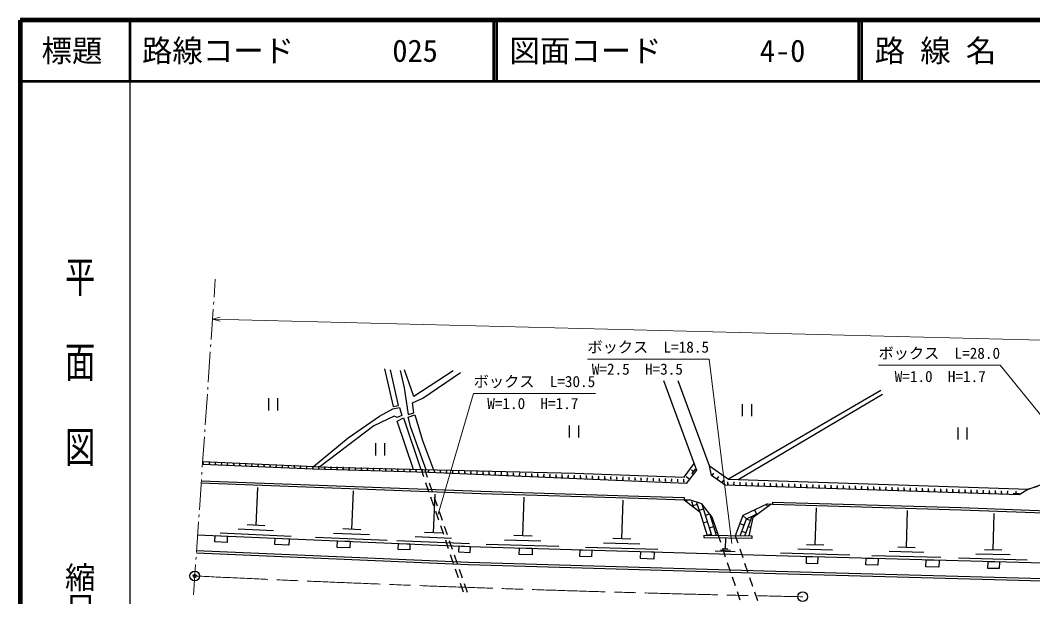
# Model space of a CAD drawing. Units: millimetres, scale not verified. Extents: x 40000 to 680000, y 20000 to 380000.
# Drawn here: x 40000 to 206367, y 285321 to 380000 of the extents above; entities that cross this region are included whole.
import ezdxf
from ezdxf.enums import TextEntityAlignment as Align

# ---------------------------------------------------------------- set-up
doc = ezdxf.new("R2010")
doc.units = ezdxf.units.MM
doc.header["$LTSCALE"] = 1000
doc.header["$PDMODE"] = 32
doc.header["$PDSIZE"] = 500
doc.linetypes.add('CHAIN', pattern=[18.5, 12, -1.5, 3.5, -1.5])
for name, color, linetype, lineweight in [('M-BGD', 7, 'Continuous', 25), ('M-BMK', 2, 'CHAIN', 13), ('M-BMK-HTXT', 7, 'Continuous', 13), ('M-BMK-SRVR', 3, 'Continuous', 25), ('M-STR-HTXT', 7, 'Continuous', 13), ('M-TTL', 2, 'Continuous', 140), ('M-TTL-BAND', 7, 'Continuous', 25), ('M-TTL-LINE', 7, 'Continuous', 50)]:
    doc.layers.add(name, color=color, linetype=linetype, lineweight=lineweight)
doc.layers.add('M-OTRS', color=6, linetype='Continuous')
doc.layers.add('M-TTL-TXT', color=7, linetype='Continuous')
doc.styles.add('@ＭＳ ゴシック', font='')
doc.styles.add('ＭＳ ゴシック', font='')
doc.styles.get('@ＭＳ ゴシック').set_extended_font_data('@MS Gothic')
doc.styles.get('ＭＳ ゴシック').set_extended_font_data('MS Gothic')

msp = doc.modelspace()

# ---------------------------------------------------------------- linework, layer by layer
at = {"layer": 'M-BGD'}
for p, q in [((145671, 320818), (151104, 306129)), ((80795, 317922), (80795, 315922)), ((82295, 317922), (82295, 315922)), ((181381, 319179), (156393, 304644)), ((157937, 304578), (181668, 318582)), ((158633, 316956), (158633, 314956)), ((160133, 316956), (160133, 314956)), ((130208, 313451), (130208, 311451)), ((131708, 313451), (131708, 311451)), ((194044, 313133), (194044, 311133)), ((195544, 313133), (195544, 311133)), ((98354, 310529), (98354, 308529)), ((99854, 310529), (99854, 308529)), ((70182, 307105), (69982, 307113)), ((70082, 307109), (70098, 307508)), ((71181, 307064), (70981, 307072)), ((71081, 307068), (71097, 307468)), ((72180, 307024), (71980, 307032)), ((72080, 307028), (72097, 307428)), ((73180, 306984), (72980, 306992)), ((73080, 306988), (73096, 307387)), ((74179, 306943), (73979, 306951)), ((74079, 306947), (74095, 307347)), ((75178, 306903), (74978, 306911)), ((75078, 306907), (75094, 307307)), ((76177, 306863), (75977, 306871)), ((76077, 306867), (76093, 307266)), ((77176, 306822), (76976, 306830)), ((77076, 306826), (77092, 307226)), ((78175, 306782), (77976, 306790)), ((78076, 306786), (78092, 307186)), ((79175, 306742), (78975, 306750)), ((79075, 306746), (79091, 307145)), ((80174, 306701), (79974, 306709)), ((80074, 306705), (80090, 307105)), ((81173, 306661), (80973, 306669)), ((81073, 306665), (81089, 307065)), ((82172, 306621), (81972, 306629)), ((82072, 306625), (82088, 307024)), ((83171, 306580), (82972, 306588)), ((83071, 306584), (83088, 306984)), ((84171, 306540), (83971, 306548)), ((84071, 306544), (84087, 306944)), ((85170, 306499), (84970, 306508)), ((85070, 306504), (85086, 306903)), ((86169, 306459), (85969, 306467)), ((86069, 306463), (86085, 306863)), ((87168, 306419), (86968, 306427)), ((87068, 306423), (87084, 306823)), ((88038, 306384), (87967, 306387)), ((88167, 306380), (88038, 306384)), ((88102, 306382), (88114, 306782)), ((89167, 306350), (88967, 306356)), ((89067, 306353), (89079, 306753)), ((90166, 306320), (89967, 306326)), ((90066, 306323), (90079, 306722)), ((91166, 306290), (90966, 306296)), ((91066, 306293), (91078, 306692)), ((92166, 306260), (91966, 306266)), ((92066, 306263), (92078, 306662)), ((93165, 306229), (92965, 306235)), ((93065, 306232), (93077, 306632)), ((94165, 306199), (93965, 306205)), ((94065, 306202), (94077, 306602)), ((95164, 306169), (94964, 306175)), ((95064, 306172), (95076, 306572)), ((96164, 306139), (95964, 306145)), ((96064, 306142), (96076, 306542)), ((97063, 306112), (97075, 306512)), ((98063, 306082), (98075, 306482)), ((99101, 306051), (99111, 306451)), ((100062, 306025), (100073, 306425)), ((101062, 305998), (101073, 306397)), ((102061, 305970), (102072, 306370)), ((103061, 305943), (103072, 306343)), ((104061, 305916), (104071, 306316)), ((105060, 305889), (105071, 306288)), ((106323, 304988), (105906, 306201)), ((106060, 305861), (106071, 306261)), ((106465, 306188), (106886, 304971)), ((107109, 305832), (107125, 306232)), ((108059, 305795), (108074, 306195)), ((109058, 305756), (109073, 306156)), ((110057, 305718), (110073, 306117)), ((150595, 305890), (150279, 306135)), ((150901, 306286), (150290, 305494)), ((97163, 306109), (96963, 306115)), ((98163, 306079), (97963, 306085)), ((99039, 306053), (98962, 306055)), ((99162, 306049), (99039, 306053)), ((100162, 306022), (99962, 306028)), ((101162, 305995), (100962, 306000)), ((102161, 305968), (101961, 305973)), ((103161, 305940), (102961, 305946)), ((104161, 305913), (103961, 305919)), ((105160, 305886), (104960, 305891)), ((106160, 305859), (105960, 305864)), ((107059, 305834), (106959, 305837)), ((107159, 305830), (107059, 305834)), ((108159, 305791), (107959, 305799)), ((109158, 305753), (108958, 305760)), ((110157, 305714), (109957, 305721)), ((111156, 305675), (110957, 305683)), ((111056, 305679), (111072, 306078)), ((112156, 305636), (111956, 305644)), ((112056, 305640), (112071, 306040)), ((113155, 305597), (112955, 305605)), ((113055, 305601), (113070, 306001)), ((114154, 305559), (113954, 305566)), ((114054, 305562), (114070, 305962)), ((115153, 305520), (114953, 305527)), ((115053, 305524), (115069, 305923)), ((116153, 305481), (115953, 305489)), ((116053, 305485), (116068, 305884)), ((117152, 305442), (116952, 305450)), ((117052, 305446), (117067, 305846)), ((118151, 305403), (117951, 305411)), ((118051, 305407), (118067, 305807)), ((119150, 305365), (118950, 305372)), ((119050, 305368), (119066, 305768)), ((120150, 305326), (119950, 305333)), ((120050, 305330), (120065, 305729)), ((121149, 305287), (120949, 305295)), ((121049, 305291), (121064, 305690)), ((122148, 305248), (121948, 305256)), ((122048, 305252), (122064, 305652)), ((123147, 305209), (122947, 305217)), ((123047, 305213), (123063, 305613)), ((124147, 305171), (123947, 305178)), ((124047, 305174), (124062, 305574)), ((125146, 305132), (124946, 305139)), ((125046, 305136), (125061, 305535)), ((126145, 305093), (125945, 305101)), ((126045, 305097), (126061, 305497)), ((127144, 305054), (126944, 305062)), ((127044, 305058), (127060, 305458)), ((128144, 305015), (127944, 305023)), ((128044, 305019), (128059, 305419)), ((129143, 304977), (128943, 304984)), ((129043, 304980), (129058, 305380)), ((130142, 304938), (129942, 304945)), ((130042, 304942), (130058, 305341)), ((131141, 304899), (130941, 304907)), ((131041, 304903), (131057, 305303)), ((132141, 304860), (131941, 304868)), ((132041, 304864), (132056, 305264)), ((133140, 304821), (132940, 304829)), ((133040, 304825), (133055, 305225)), ((134139, 304783), (133939, 304790)), ((134039, 304786), (134055, 305186)), ((135138, 304744), (134938, 304751)), ((135038, 304748), (135054, 305147)), ((136138, 304705), (135938, 304713)), ((136038, 304709), (136053, 305109)), ((137137, 304666), (136937, 304674)), ((137037, 304670), (137052, 305070)), ((138136, 304627), (137936, 304635)), ((138036, 304631), (138052, 305031)), ((139135, 304589), (138935, 304596)), ((139035, 304592), (139051, 304992)), ((140135, 304550), (139935, 304557)), ((140035, 304554), (140050, 304953)), ((141134, 304511), (140934, 304519)), ((141034, 304515), (141049, 304915)), ((142133, 304472), (141933, 304480)), ((142033, 304476), (142049, 304876)), ((143032, 304437), (143048, 304837)), ((144032, 304398), (144047, 304798)), ((145031, 304360), (145046, 304759)), ((146030, 304321), (146046, 304721)), ((147029, 304282), (147045, 304682)), ((148029, 304243), (148044, 304643)), ((149028, 304204), (149043, 304604)), ((149739, 304782), (149423, 305027)), ((149800, 304862), (149678, 304703)), ((153801, 305227), (153644, 305334)), ((153723, 305280), (153948, 305611)), ((154627, 304663), (154462, 304775)), ((154545, 304719), (154770, 305049)), ((155371, 304155), (155596, 304486)), ((78747, 297047), (79014, 303279)), ((107137, 302625), (106649, 304043)), ((107212, 304026), (107702, 302608)), ((143132, 304433), (142932, 304441)), ((144132, 304395), (143932, 304402)), ((145131, 304356), (144931, 304363)), ((146130, 304317), (145930, 304325)), ((147129, 304278), (146929, 304286)), ((148128, 304239), (147929, 304247)), ((149128, 304201), (148928, 304208)), ((155453, 304099), (155288, 304212)), ((156367, 303803), (156167, 303810)), ((156267, 303807), (156280, 304206)), ((157366, 303771), (157166, 303777)), ((157266, 303774), (157279, 304174)), ((158366, 303738), (158166, 303744)), ((158266, 303741), (158279, 304141)), ((159365, 303705), (159165, 303712)), ((159265, 303708), (159278, 304108)), ((160365, 303672), (160165, 303679)), ((160265, 303675), (160278, 304075)), ((161364, 303639), (161164, 303646)), ((161264, 303643), (161277, 304042)), ((162364, 303607), (162164, 303613)), ((162264, 303610), (162277, 304010)), ((163363, 303574), (163163, 303580)), ((163263, 303577), (163276, 303977)), ((164362, 303541), (164163, 303548)), ((164263, 303544), (164276, 303944)), ((165362, 303508), (165162, 303515)), ((165262, 303511), (165275, 303911)), ((166361, 303475), (166162, 303482)), ((166261, 303479), (166275, 303878)), ((167361, 303443), (167161, 303449)), ((167261, 303446), (167274, 303846)), ((168360, 303410), (168160, 303416)), ((168260, 303413), (168274, 303813)), ((169360, 303377), (169160, 303384)), ((169260, 303380), (169273, 303780)), ((170359, 303344), (170159, 303351)), ((170259, 303347), (170272, 303747)), ((171359, 303311), (171159, 303318)), ((171259, 303315), (171272, 303714)), ((172358, 303279), (172158, 303285)), ((172258, 303282), (172271, 303682)), ((173358, 303246), (173158, 303252)), ((173258, 303249), (173271, 303649)), ((174357, 303213), (174157, 303220)), ((174257, 303216), (174270, 303616)), ((175357, 303180), (175157, 303187)), ((175257, 303183), (175270, 303583)), ((176356, 303147), (176156, 303154)), ((176256, 303151), (176269, 303550)), ((177356, 303115), (177156, 303121)), ((177256, 303118), (177269, 303518)), ((178355, 303082), (178155, 303088)), ((178255, 303085), (178268, 303485)), ((179354, 303049), (179155, 303056)), ((179254, 303052), (179268, 303452)), ((180354, 303016), (180154, 303023)), ((180254, 303019), (180267, 303419)), ((181353, 302983), (181153, 302990)), ((181253, 302987), (181267, 303386)), ((182353, 302951), (182153, 302957)), ((182253, 302954), (182266, 303354)), ((183352, 302918), (183152, 302924)), ((183252, 302921), (183265, 303321)), ((184352, 302885), (184152, 302892)), ((184252, 302888), (184265, 303288)), ((185351, 302852), (185151, 302859)), ((185251, 302855), (185264, 303255)), ((186351, 302819), (186151, 302826)), ((186251, 302823), (186264, 303222)), ((187350, 302787), (187150, 302793)), ((187250, 302790), (187263, 303190)), ((188250, 302757), (188263, 303157)), ((189249, 302724), (189262, 303124)), ((190249, 302691), (190262, 303091)), ((191248, 302659), (191261, 303058)), ((192247, 302626), (192261, 303026)), ((193247, 302593), (193260, 302993)), ((194246, 302560), (194260, 302960)), ((195246, 302527), (195259, 302927)), ((196245, 302495), (196258, 302894)), ((197245, 302462), (197258, 302862)), ((198244, 302429), (198257, 302829)), ((199244, 302396), (199257, 302796)), ((205658, 302965), (204136, 302083)), ((94476, 296391), (94745, 302688)), ((107951, 300261), (107463, 301679)), ((107927, 295830), (108198, 302183)), ((108028, 301663), (108518, 300245)), ((122597, 295319), (122786, 301685)), ((138860, 294831), (139050, 301186)), ((149080, 301612), (149065, 301262)), ((149593, 300857), (149499, 301160)), ((149511, 301123), (149574, 301143)), ((151995, 300575), (149987, 301215)), ((188350, 302754), (188150, 302760)), ((189349, 302721), (189149, 302728)), ((190349, 302688), (190149, 302695)), ((191348, 302655), (191148, 302662)), ((192347, 302623), (192148, 302629)), ((193347, 302590), (193147, 302596)), ((194346, 302557), (194146, 302564)), ((195346, 302524), (195146, 302531)), ((196345, 302491), (196145, 302498)), ((197345, 302459), (197145, 302465)), ((198344, 302426), (198144, 302432)), ((199344, 302393), (199144, 302400)), ((200343, 302360), (200143, 302367)), ((200243, 302363), (200256, 302763)), ((201343, 302327), (201143, 302334)), ((201243, 302331), (201256, 302730)), ((202342, 302295), (202142, 302301)), ((202242, 302298), (202255, 302698)), ((204141, 302236), (203142, 302268)), ((203641, 302252), (203654, 302652)), ((150622, 300069), (150346, 300962)), ((150545, 300318), (151262, 300540)), ((151652, 299280), (151193, 300763)), ((151580, 299513), (152296, 299735)), ((153641, 295395), (152064, 300485)), ((162773, 300567), (158718, 298656)), ((163360, 300537), (160410, 298360)), ((160663, 299573), (160982, 298894)), ((162608, 300489), (162785, 300113)), ((163620, 300875), (163606, 300525)), ((170640, 293830), (170807, 299912)), ((185631, 293412), (185798, 299471)), ((108765, 297897), (108277, 299315)), ((108844, 299299), (109334, 297882)), ((152614, 298708), (153269, 298911)), ((154429, 295384), (153382, 298764)), ((153649, 297903), (153823, 297957)), ((158718, 298656), (157484, 295341)), ((158280, 295330), (159314, 298108)), ((159314, 298108), (158718, 298656)), ((159076, 295319), (160284, 298565)), ((159312, 298102), (160014, 297840)), ((159314, 298108), (161401, 299091)), ((159747, 295309), (160410, 298360)), ((199853, 293007), (200018, 299009)), ((81635, 296144), (75793, 296393)), ((80208, 296985), (77287, 297110)), ((95952, 296328), (93000, 296454)), ((109580, 295533), (109091, 296952)), ((109660, 296936), (110150, 295519)), ((152216, 297459), (152932, 297681)), ((153250, 296654), (153967, 296876)), ((158234, 297356), (158937, 297094)), ((159639, 296833), (160045, 296682)), ((84522, 295240), (72839, 295739)), ((100312, 294565), (88506, 295070)), ((97394, 295478), (91491, 295730)), ((113814, 293988), (101903, 294497)), ((110870, 294909), (104915, 295164)), ((109416, 295767), (106438, 295894)), ((110394, 293170), (109905, 294588)), ((110476, 294573), (110966, 293155)), ((125557, 294434), (119589, 294612)), ((124088, 295274), (121105, 295363)), ((140350, 294787), (137371, 294876)), ((152852, 295406), (153569, 295628)), ((154285, 295850), (154522, 295923)), ((155106, 294204), (154709, 295380)), ((155865, 293172), (155918, 294924)), ((157484, 295341), (157892, 294155)), ((158562, 296087), (159265, 295825)), ((128517, 293550), (116581, 293906)), ((144770, 293065), (132855, 293420)), ((141815, 293948), (135858, 294126)), ((156680, 292929), (155038, 292978)), ((155907, 291836), (155427, 293257)), ((156276, 293160), (155455, 293185)), ((158217, 293210), (158706, 291791)), ((173470, 292991), (167768, 293148)), ((172065, 293791), (169214, 293869)), ((187051, 293373), (184211, 293451)), ((201260, 292968), (198446, 293046)), ((111208, 290806), (110719, 292224)), ((111292, 292210), (111782, 290792)), ((157495, 292685), (154210, 292783)), ((176300, 292153), (164896, 292466)), ((191270, 291741), (179910, 292054)), ((188451, 292577), (182771, 292733)), ((205439, 291352), (194185, 291661)), ((202646, 292179), (197019, 292334)), ((112022, 288442), (111533, 289860)), ((112108, 289847), (112598, 288429)), ((156708, 289467), (156228, 290888)), ((159031, 290846), (159520, 289428)), ((157509, 287099), (157029, 288520)), ((159845, 288482), (160333, 287064)), ((112836, 286078), (112347, 287497)), ((112924, 287484), (113414, 286066)), ((158310, 284731), (157830, 286152)), ((160659, 286118), (161147, 284700))]:
    msp.add_line(p, q, dxfattribs=at)
for points in [[(99832, 322736), (101292, 316546), (102155, 316729), (100828, 322570)], [(102421, 322471), (103101, 319633), (103732, 315252), (104694, 315517), (104429, 317160), (106155, 317924), (112361, 322139)], [(111133, 322404), (104645, 318206), (103134, 322570)], [(153558, 305208), (153234, 306826), (148113, 320760)], [(88179, 306725), (93886, 311418), (99025, 314955), (101227, 316206), (102333, 316416), (102687, 315066), (101946, 314767), (101448, 314978), (98107, 313384), (89243, 306680)], [(104627, 306231), (101957, 314151), (102997, 314693), (105798, 306204)], [(106683, 306183), (104191, 313124), (103726, 314828), (104855, 315204), (106080, 310969), (107876, 306155)], [(151104, 306129), (149406, 303933), (107072, 305746), (88054, 306268), (69946, 307039)], [(69978, 307506), (90616, 306621), (103934, 306248), (131140, 305608), (149112, 304936), (150713, 307185)], [(153234, 306826), (156393, 304644), (157937, 304578), (205658, 302965)], [(207152, 303413), (205658, 302965), (212628, 305529), (219001, 306823), (218951, 305902)], [(204136, 302083), (155813, 303669), (153558, 305208)], [(69738, 304027), (115666, 302303), (141613, 301508), (149065, 301262), (149987, 301215)], [(69751, 304377), (115678, 302653), (141624, 301857), (149080, 301612)], [(149065, 301262), (151652, 299280), (152852, 295406)], [(154709, 295380), (153680, 298376), (151995, 300575)], [(162773, 300567), (163606, 300525), (194560, 299612), (217231, 298770), (221110, 298642)], [(163620, 300875), (194571, 299962), (217243, 299120), (221113, 298992)], [(69079, 295500), (113766, 293589), (164209, 292085), (226052, 290385), (259906, 289337)], [(68969, 292926), (113673, 291014), (164135, 289510), (225982, 287809), (282558, 286295), (356761, 284313), (392167, 283610), (429267, 283493), (449974, 283505), (486932, 284250), (500161, 284572)], [(68953, 292551), (113659, 290640), (164124, 289135), (225972, 287435), (282548, 285921), (356753, 283939), (392163, 283236), (429267, 283119), (449978, 283130), (486940, 283875), (500170, 284197)]]:
    msp.add_lwpolyline(points, dxfattribs=at)
for points in [[(72032, 295373), (74025, 295288), (73980, 294247), (71988, 294332)], [(81903, 294951), (84165, 294855), (84120, 293801), (81858, 293898)], [(92105, 294515), (94185, 294426), (94138, 293331), (92058, 293420)], [(152401, 295412), (160199, 295303), (160193, 294865), (152394, 294974)], [(102151, 294086), (104032, 294005), (103990, 293013), (102109, 293094)], [(112130, 293659), (113922, 293585), (113879, 292541), (112086, 292615)], [(122017, 293343), (124140, 293280), (124109, 292209), (121985, 292272)], [(131975, 293046), (133920, 292988), (133886, 291852), (131941, 291910)], [(141953, 292749), (144142, 292683), (144108, 291519), (141918, 291584)], [(169216, 291947), (171028, 291898), (170996, 290728), (169184, 290778)], [(178993, 291679), (180964, 291624), (180933, 290507), (178962, 290561)], [(188841, 291408), (190985, 291349), (190953, 290173), (188809, 290232)], [(199016, 291128), (200898, 291076), (200866, 289932), (198984, 289984)]]:
    msp.add_lwpolyline(points, close=True, dxfattribs=at)
at = {"layer": 'M-BMK'}
msp.add_arc((242107, 3906570), 3621995, 267.25551, 268.83671, dxfattribs=at)
at = {"layer": 'M-BMK-HTXT'}
for p, q in [((71849, 334529), (72052, 337468)), ((71766, 333332), (71793, 333731)), ((71365, 327546), (71710, 332534)), ((71282, 326348), (71310, 326747)), ((70882, 320562), (71227, 325550)), ((70799, 319365), (70827, 319764)), ((70399, 313579), (70744, 318567)), ((70316, 312382), (70343, 312781)), ((69915, 306596), (70261, 311584)), ((69432, 299612), (69777, 304600)), ((69833, 305398), (69860, 305798)), ((69349, 298415), (69377, 298814)), ((68949, 292629), (69294, 297617)), ((68866, 291432), (68894, 291831)), ((68465, 285646), (68811, 290634))]:
    msp.add_line(p, q, dxfattribs=at)
at = {"layer": 'M-BMK-SRVR'}
for centre in [(68679, 288729), (168574, 285321)]:
    msp.add_circle(centre, 800, dxfattribs=at)
at = {"layer": 'M-OTRS'}
msp.add_point((68679, 288729), dxfattribs=at)
at = {"layer": 'M-STR-HTXT'}
for p, q in [((71600, 330936), (72857, 331216)), ((71600, 330936), (490556, 320329)), ((71600, 330936), (72842, 330591)), ((153193, 324356), (133193, 324356)), ((156930, 294086), (153193, 324356)), ((201018, 323349), (181018, 323349)), ((222339, 297054), (201018, 323349)), ((108694, 298874), (114498, 318706)), ((114498, 318706), (134498, 318706))]:
    msp.add_line(p, q, dxfattribs=at)
at = {"layer": 'M-TTL'}
for p, q in [((40000, 380000), (40000, 20000)), ((680000, 380000), (40000, 380000))]:
    msp.add_line(p, q, dxfattribs=at)
at = {"layer": 'M-TTL-BAND'}
msp.add_line((58000, 370000), (58000, 20000), dxfattribs=at)
at = {"layer": 'M-TTL-LINE'}
for p, q in [((58000, 380000), (58000, 370000)), ((117750, 380000), (117750, 370000)), ((118250, 380000), (118250, 370000)), ((177750, 380000), (177750, 370000)), ((178250, 380000), (178250, 370000)), ((40000, 370000), (680000, 370000))]:
    msp.add_line(p, q, dxfattribs=at)

# ---------------------------------------------------------------- texts
at = {"layer": 'M-STR-HTXT', "style": 'ＭＳ ゴシック'}
for s, p in [('ボックス\u3000L=18.5', (133193, 324856)), ('ボックス\u3000L=28.0', (181018, 323849)), ('ボックス\u3000L=30.5', (114498, 319206))]:
    msp.add_text(s, height=1833, dxfattribs=at).set_placement(p, align=Align.BOTTOM_LEFT)
for s, p in [('W=2.5\u3000H=3.5', (141396, 321241)), ('W=1.0\u3000H=1.7', (191168, 320032)), ('W=1.0\u3000H=1.7', (124219, 315592))]:
    msp.add_text(s, height=1833, dxfattribs=at).set_placement(p, align=Align.BOTTOM_CENTER)
at = {"layer": 'M-TTL-BAND', "style": '@ＭＳ ゴシック', "width": 1.4}
msp.add_text('平  面  図', height=3666, rotation=270, dxfattribs=at).set_placement((49777, 306475), align=Align.MIDDLE_RIGHT)
at = {"layer": 'M-TTL-BAND', "style": '@ＭＳ ゴシック'}
msp.add_text('縮尺千分の一', height=3666, rotation=270, dxfattribs=at).set_placement((49777, 261030), align=Align.MIDDLE_RIGHT)
at = {"layer": 'M-TTL-TXT', "style": 'ＭＳ ゴシック'}
msp.add_text('標題', height=3666, dxfattribs=at).set_placement((48500, 375000), align=Align.MIDDLE_CENTER)
for s, p in [('路線コード', (60000, 375000)), ('025', (101142, 375000)), ('図面コード', (120380, 375000)), ('4-0', (161521, 375000)), ('路 線 名', (180380, 375000))]:
    msp.add_text(s, height=3666, dxfattribs=at).set_placement(p, align=Align.MIDDLE_LEFT)

doc.saveas('drawing.dxf')
